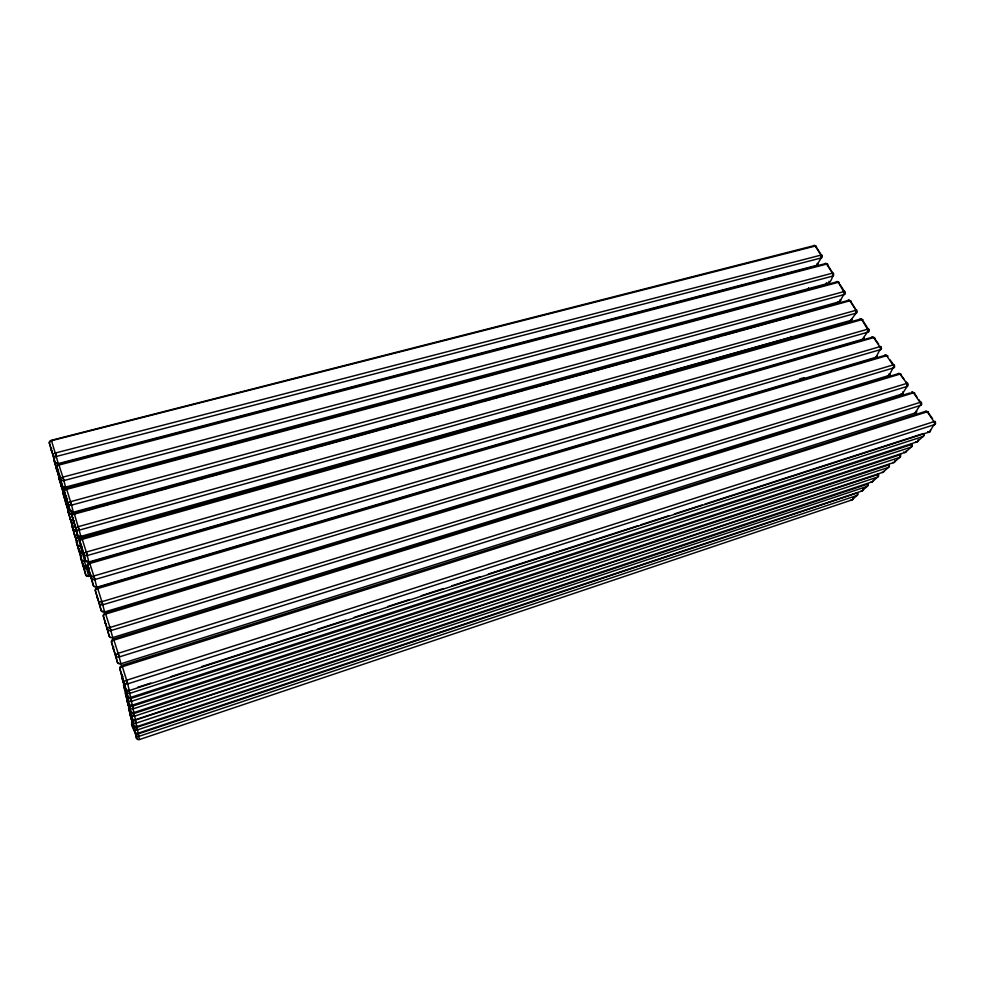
<?xml version="1.0" encoding="UTF-8"?>
<svg xmlns="http://www.w3.org/2000/svg" width="985" height="985" viewBox="0 0 985 985"><rect width="100%" height="100%" fill="white"/><g stroke="black" fill="none" stroke-linecap="round" stroke-linejoin="round"><path stroke-width="1.48" d="M821.872 255.915L816.196 246.964A2.179 0.899 -32.9 0 0 815.248 246.065L820.985 255.115L55.222 453.051L51.54 440.812M88.712 564.824L85.757 565.772L84.193 560.699M82.05 551.772L80.117 545.641M77.593 535.434L80.561 546.146A2.487 1.884 -13.4 0 1 77.606 545.025L72.299 527.16A2.499 1.871 -12.9 0 1 72.397 526.064M73.272 519.44L71.573 514.072M133.874 713.571L889.406 464.723M135.647 721.599L135.216 720.183L878.608 474.314M130.599 713.349A2.623 2.426 -24.5 0 0 130.279 715.381L134.994 731.683A2.61 2.413 -26.4 0 0 138.183 733.172L862.047 490.961L867.157 486.405A2.081 1.675 42.1 0 0 867.883 484.054L136.78 727.41M138.159 733.936L857.824 492.734M130.709 698.574L912.147 444.37M900.622 454.602L132.322 706.233M127.102 681.805L122.263 666.377M923.992 433.449L923.819 433.991A2.265 1.761 41.2 0 1 923.093 436.478L129.823 693.354L130.463 696.924M86.384 552.425L82.186 538.992M110 627.47L906.828 383.399L899.995 374.091A2.302 0.862 -33.9 0 1 900.93 374.916L904.292 379.57M862.38 319.953A2.179 1.601 29.5 0 1 862.761 320.421A2.241 0.8 -31.7 0 0 861.875 319.645L868.401 330.714L862.281 339.456A2.142 1.293 74.9 0 0 863.205 339.086A2.167 1.601 30 0 0 864.091 337.326M74.281 513.653L74.097 513.087A2.783 2.327 -10.8 0 0 72.053 516.066L77.667 535.261A2.77 2.327 -11.5 0 0 81.016 536.751L74.331 513.801M101.886 601.687L893.407 364.832M850.498 301.213A2.155 1.576 28.7 0 1 850.868 301.656A2.229 0.825 -32 0 0 849.969 300.856L855.953 310.3L78.209 526.692L79.342 530.102L856.113 313.168L855.903 310.213A2.142 1.293 76 0 1 856.113 313.168L850.449 320.654M57.721 464.637A2.733 2.241 -9.2 0 0 56.785 466.988L60.553 479.104A2.746 2.265 -9.5 0 0 63.89 480.569L832.645 276.108A2.13 1.551 27.6 0 0 833.347 274.027L827.597 264.94A2.192 0.874 -32.6 0 0 826.661 264.078L832.423 273.165C834.123 276.108 829.062 286.044 826.317 283.052M135.019 727.681C138.516 725.957 134.182 728.223 134.896 727.755M137.974 733.628L136.041 734.453L138.023 733.505L138.417 734.785M900.413 454.935L900.339 455.008A2.179 1.724 41.6 0 1 899.613 457.434L893.986 462.458L133.862 712.574A2.77 2.549 -24 0 1 130.476 710.998L129.675 707.304A2.795 0.677 -18.5 0 1 132.187 705.765L132.606 707.156M889.172 465.006L889.172 465.006A2.155 1.711 41.7 0 1 888.445 467.395L882.991 472.258L135.351 719.715A2.709 2.499 -24.8 0 1 132.039 718.163L131.264 714.617A2.733 0.653 -18.6 0 1 133.738 713.115L134.145 714.47M878.386 474.647L878.361 474.684A2.118 1.699 41.9 0 1 877.635 477.048L872.353 481.763L136.792 726.622L135.216 720.183A2.684 0.628 -18.7 0 0 132.803 721.648C130.426 723.716 135.561 725.945 133.665 725.182M132.359 721.476C128.9 725.292 137.605 733.603 136.386 738.061L137.432 738.184M82.605 553.668L84.673 561.351A2.45 1.871 -13.9 0 1 81.755 560.231L79.699 552.696A2.462 1.404 -16.3 0 1 81.706 550.652L81.792 550.935M77.519 535.249L75.919 530.102M135.696 734.896L136.386 738.061A2.561 2.376 -27.2 0 0 139.513 739.526L852.05 499.887L857.012 495.455A2.044 1.662 42.3 0 0 857.726 493.153L856.975 492.894A2.019 1.145 69.6 0 1 857.012 495.455L138.86 736.374A2.586 2.389 -26.8 0 1 135.696 734.896L131.768 722.103A2.573 2.376 -25.3 0 1 132.556 719.567M133.849 712.635L133.086 708.868L899.613 457.434A2.155 1.293 70 0 0 899.625 454.664L900.512 454.516M127.36 682.691L126.634 680.253L934.383 421.518A2.352 0.788 -33.2 0 1 935.258 422.146M86.717 553.545L86.274 552.08L867.896 329.138A2.155 1.317 75.2 0 1 868.093 332.105L87.283 555.54A2.82 2.389 -12.3 0 1 83.86 554.026L79.896 541.258A2.807 2.376 -11.8 0 1 81.878 538.229L82.149 538.844M109.84 636.679A2.881 1.28 -17.8 0 1 109.2 636.138L103.339 616.154A2.881 2.413 -15.3 0 1 105.37 613.027L110.603 629.489M97.367 587.602L97.749 588.538L886.697 355.683A2.179 1.354 73.9 0 0 884.702 355.437L97.429 587.565L102.194 602.697M135.351 719.715L134.613 716.157L888.445 467.395A2.118 1.256 69.9 0 0 888.445 464.686L889.221 464.526M130.993 699.522L130.574 698.106A2.844 0.702 -18.4 0 0 128.013 699.695L128.85 703.536A2.82 2.598 -23.1 0 0 132.298 705.149L905.338 452.324L911.162 447.128A2.216 1.748 41.4 0 0 911.888 444.678L911.962 444.604M86.101 566.781L85.855 565.944M821.97 256.1A2.118 1.527 26.9 0 1 821.158 257.971L816.774 265.334L58.201 463.615A2.696 2.216 -9 0 1 54.938 462.174L49.348 443.09A2.721 2.204 -8.5 0 1 51.319 440.307L813.45 245.807A2.105 1.231 78.5 0 1 815.248 246.065L51.503 440.677M73.432 519.957L73.062 519.193M79.28 535.914A2.758 1.219 -16 0 1 77.667 535.261L75.956 528.6A2.795 1.244 -15.9 0 1 78.344 526.655L78.221 526.716M101.664 601.318L101.738 601.219A2.869 1.342 -17.3 0 0 99.313 603.337L101.184 610.54A2.844 2.364 -15.1 0 0 104.619 611.981L889.036 375.47L893.912 366.42L886.697 355.683A2.278 0.886 -34.2 0 1 887.645 356.545A2.229 1.564 25.7 0 0 884.702 355.437M136.656 726.979L137.05 728.284M861.961 319.62L82.161 539.337L81.94 538.216L859.942 319.226A2.179 1.601 29.5 0 1 861.949 319.608L861.875 319.645A2.155 1.305 75.6 0 0 859.942 319.226M138.171 733.209L137.321 729.257M849.969 300.77L74.294 514.133L74.023 512.877L848.073 300.474A2.142 1.293 76.4 0 1 849.969 300.856L849.944 300.77M58.029 464.44A2.733 2.241 -9.2 0 1 58.755 464.157L824.839 263.771A2.118 1.244 77.8 0 1 826.661 264.078L58.965 465.043L62.991 477.466M790.241 337.56L78.468 538.364A2.512 1.896 -13.2 0 1 75.476 537.231L72.299 527.16A2.487 1.465 -15.7 0 1 73.087 525.67M139.476 739.476L138.466 734.958M88.736 576.385L86.138 566.88M126.659 689.574A2.943 1.207 -18.7 0 1 125.784 689.02L124.098 682.371A2.967 1.231 -18.6 0 1 126.634 680.253L126.499 680.327M134.28 728.334L135.043 731.757M58.201 463.615L55.357 453.014L55.776 454.417M876.933 356.077A2.204 1.551 25.4 0 1 875.997 357.284L875.603 357.69A2.155 1.317 74.1 0 0 875.997 357.284L880.713 348.148L873.621 337.596A2.253 0.899 -34.5 0 1 874.582 338.483L878.645 344.097M821.158 257.971L820.936 255.041A2.118 1.244 78.1 0 1 821.158 257.971L56.354 456.449A2.721 2.229 -8.8 0 1 53.055 454.996L49.348 443.09A2.709 1.354 -14.3 0 1 51.639 441.108L51.639 441.108M105.777 614.037L105.358 612.781L897.963 373.808A2.204 1.379 73 0 1 899.995 374.091L105.777 614.037A2.893 1.317 -17.5 0 0 103.339 616.154L107.402 629.107A2.906 2.438 -15.9 0 0 110.911 630.585L907.087 386.44L906.742 383.411A2.216 1.391 72.6 0 1 907.087 386.44L902.309 393.975L900.783 394.185A2.192 1.367 72.3 0 0 902.309 393.975A2.253 1.601 27 0 0 902.876 391.771M914.831 413.232L921 403.899L913.489 392.732A2.278 1.613 27.3 0 1 914.449 393.618L917.01 397.177M838.26 301.841L839.663 301.693L844.576 293.111L838.235 282.252A2.13 1.268 77.1 0 0 836.376 281.993L66.327 488.412A2.758 2.29 -9.9 0 0 64.357 491.318L69.96 510.476A2.733 1.244 -15.6 0 0 71.437 511.166M927.956 432.095L929.544 431.959L934.913 423.156L927.316 411.792A2.241 1.428 71.1 0 0 925.174 411.496L121.918 665.367L122.239 666.303M73.185 519.157L73.185 519.157A2.549 1.502 -15.6 0 0 71.117 521.274L73.321 529.327A2.524 1.477 -15.8 0 0 74.454 530.164M109.778 627.1L109.852 626.989A2.906 1.305 -17.7 0 0 107.402 629.107L109.2 636.138A2.869 2.413 -16.2 0 0 112.684 637.603L902.309 393.975M85.707 565.759L85.769 565.673A2.426 1.367 -16.6 0 0 83.787 567.668L85.781 574.981A2.413 1.859 -14.3 0 0 88.662 576.077L91.605 575.215M77.507 535.15L77.507 535.15A2.512 1.453 -16 0 0 75.476 537.231L77.606 545.025A2.487 1.428 -16.1 0 0 79.342 545.887M55.295 453.112L55.357 453.014A2.721 1.342 -14.5 0 0 53.055 454.996L54.938 462.174A2.696 1.317 -14.7 0 0 56.761 462.938M798.835 314.855L799.118 314.4A2.007 1.133 76.1 0 1 798.958 314.707M131.805 721.931L132.421 721.439M867.132 332.24L868.77 329.901L863.513 321.602M927.833 412.235A2.315 1.638 28.1 0 0 927.254 411.816L122.362 666.722L122.029 665.7M817.587 263.463A2.093 1.527 27 0 1 816.774 265.334L815.925 265.79M889.886 373.795A2.229 1.576 26.2 0 1 889.036 375.47L887.559 375.716M927.39 411.841L927.316 411.878A2.339 0.8 -33.3 0 1 928.35 412.37M118.619 654.853L118.151 653.326L920.396 402.311A2.229 1.416 71.6 0 1 920.741 405.352L119.21 656.946A2.93 2.487 -17.2 0 1 115.651 655.444L111.502 642.208A2.918 2.462 -16.5 0 1 113.558 638.994L118.298 653.818M118.028 653.4L118.151 653.326A2.93 1.268 -18.2 0 0 115.651 655.444L117.4 662.289A2.906 1.244 -18.3 0 0 118.729 662.905M63.557 479.387L62.88 477.134L832.51 273.153A2.204 0.862 -32.4 0 1 833.347 274.027M128.875 706.651A2.672 2.462 -23.7 0 0 128.727 708.4L132.803 721.648A2.684 2.475 -25.2 0 0 136.09 723.175L877.635 477.048A2.081 1.219 69.8 0 0 877.623 474.388L878.497 474.228M123.753 684.082A2.844 2.598 -21.2 0 0 123.691 685.695L128.013 699.695A2.844 2.623 -22.7 0 0 131.498 701.32L911.162 447.128A2.179 1.342 70.2 0 0 911.187 444.309L912.073 444.161M122.263 675.217A2.893 2.659 -20.4 0 0 121.869 677.483L127.151 695.755A2.881 2.647 -22.3 0 0 130.673 697.405L917.084 441.846L923.093 436.478A2.216 1.391 70.3 0 0 923.13 433.597M62.757 477.171L62.88 477.134A2.746 1.305 -15 0 0 60.553 479.104L62.387 486.122A2.721 1.28 -15.1 0 0 63.532 486.812M137.629 687.308L150.828 683.036M171.144 676.486L187.396 671.228M201.74 666.599L312.368 630.868M317.576 629.181L345.76 620.082M354.144 617.373L376.233 610.232M387.782 606.501L409.723 599.422M421.235 595.703L443.373 588.55M451.819 585.829L479.941 576.742M488.314 574.033L638.182 525.633M640.829 524.771L668.618 515.795M674.405 513.924L702.268 504.936M704.841 504.098L921.677 434.065M121.611 665.651A2.955 2.512 -17.9 0 0 119.85 668.827L125.784 689.02A2.943 2.524 -19 0 0 129.343 690.534L929.544 431.959A2.302 1.638 28.7 0 0 930.345 430.113M122.3 666.611L122.362 666.722A2.955 1.256 -18.4 0 0 119.85 668.827L124.098 682.371A2.967 2.549 -18.6 0 0 127.693 683.886L934.63 424.597A2.327 1.65 28.5 0 0 935.258 422.417M914.511 393.52A2.315 0.825 -33.6 0 0 913.538 392.818L113.977 640.09A2.918 1.293 -17.9 0 0 111.502 642.208L117.4 662.289A2.906 2.475 -17.5 0 0 120.921 663.779L915.804 412.801A2.278 1.613 27.8 0 0 916.518 410.794M909.98 392.941L113.558 638.994L113.903 639.991M96.986 587.75A2.856 2.352 -14.3 0 0 95.336 590.668L99.313 603.337A2.869 2.389 -14.8 0 0 102.785 604.79L893.666 367.861A2.241 1.576 26.1 0 0 894.257 365.694A2.29 0.874 -34 0 0 893.321 364.844L893.321 364.844A2.192 1.367 73.5 0 1 893.666 367.861M799.635 378.954L804.019 377.661M94.56 578.552L96.801 587.232L875.997 357.284M93.895 576.336L89.573 562.632A2.832 2.302 -13.4 0 0 87.517 565.71L91.408 578.121A2.844 2.327 -13.8 0 0 94.831 579.549L880.491 349.601A2.216 1.551 25.3 0 0 881.082 347.471A2.265 0.899 -34.3 0 0 880.134 346.597L93.797 575.991A2.844 1.367 -16.8 0 0 91.408 578.121L93.329 585.484A2.82 1.342 -17 0 0 94.104 586.112M81.263 555.959A2.413 1.847 -13.8 0 0 80.671 557.744L83.787 567.668A2.426 1.859 -14.1 0 0 86.68 568.776L89.635 567.914M863.205 339.086L88.896 561.992A2.783 2.376 -12.6 0 1 85.51 560.49L79.896 541.258A2.807 1.219 -16.1 0 1 82.284 539.312L82.284 539.312M872.808 337.375A2.204 1.539 24.9 0 0 871.799 337.363L89.463 562.386L89.881 563.592A2.832 1.391 -16.6 0 0 87.517 565.71L93.329 585.484A2.82 2.315 -14.1 0 0 96.727 586.912L96.555 586.58M89.832 563.482L873.621 337.596A2.167 1.33 74.8 0 0 871.676 337.387M80.844 536.382L851.348 320.248A2.155 1.588 29.2 0 0 852.259 318.586M71.511 504.985L73.346 512.249L839.663 301.693A2.13 1.564 28.4 0 0 840.537 299.933M63.52 493.399A2.573 1.896 -12.1 0 0 63.385 494.581L68.888 513.111A2.573 1.908 -12.5 0 0 71.942 514.256L74.909 513.444M88.268 509.762L92.725 508.543M102.822 505.773L107.562 504.468M113.497 502.83L117.954 501.611M131.3 497.942L135.758 496.711M142.517 494.864L146.925 493.645M152.81 492.032L157.218 490.813M160.161 490.013L168.41 487.747M181.757 484.078L186.214 482.847M192.506 481.123L196.926 479.904M199.573 479.178L204.018 477.959M210.15 476.272L221.834 473.059M242.605 467.346L247.063 466.127M260.335 462.482L264.866 461.226M278.226 457.557L282.683 456.338M292.816 453.556L297.519 452.263M303.454 450.625L307.911 449.406M310.534 448.68L315.323 447.362M321.258 445.737L325.715 444.506M328.682 443.693L340.059 440.566M343.014 439.753L347.446 438.534M350.401 437.722L358.368 435.53M360.744 434.877L365.176 433.659M368.131 432.846L376.171 430.642M382.906 428.795L397.681 424.732M400.636 423.919L415.411 419.856M418.366 419.044L429.595 415.953M432.563 415.141L447.904 410.93M450.367 410.252L455.292 408.898M461.202 407.273L465.634 406.054M468.183 405.352L472.628 404.133M483.019 401.277L490.665 399.171M493.411 398.42L498.016 397.152M500.836 396.376L505.367 395.133M511.215 393.52L515.672 392.301M518.602 391.501L523.084 390.257M533.316 387.45L540.9 385.369M543.609 384.63L548.325 383.325M550.96 382.599L558.704 380.469M561.672 379.656L566.129 378.437M568.604 377.76L587.725 372.502M590.668 371.69L605.393 367.639M608.336 366.839L619.553 363.748M622.52 362.936L637.788 358.737M640.324 358.035L655.456 353.886M658.14 353.147L670.009 349.884M672.977 349.072L680.5 347.003M683.368 346.215L687.862 344.984M690.78 344.171L695.238 342.952M701.172 341.315L705.629 340.096M708.4 339.333L720.109 336.119M723.027 335.306L738.27 331.12M740.597 330.48L766.933 323.24M769.445 322.551L791.805 316.407M838.715 282.67A2.142 1.564 28 0 1 839.146 283.175A2.216 0.85 -32.3 0 0 838.235 282.338L66.697 489.348A2.758 1.293 -15.2 0 0 64.357 491.318L68.187 503.63A2.77 2.302 -10.4 0 0 71.548 505.12L844.293 294.515A2.155 1.576 28.4 0 0 844.995 292.385A2.216 0.837 -32.1 0 0 844.083 291.56L70.538 501.673A2.77 1.268 -15.5 0 0 68.187 503.63L69.96 510.476A2.746 2.29 -10.6 0 0 73.284 511.954L73.333 512.175M65.478 487.144L828.139 283.385A2.118 1.551 27.7 0 0 828.841 281.304M408.036 396.98L65.096 488.929A2.635 1.933 -11.9 0 1 61.969 487.76L58.706 477.466A2.623 1.908 -11.6 0 1 59.666 475.41M410.819 396.241L422.799 393.027M425.668 392.264L437.549 389.075M440.504 388.275L507.275 370.385M510.033 369.634L522.112 366.395M524.857 365.669L536.948 362.418M539.682 361.692L551.785 358.442M554.518 357.715L593.068 347.373M594.546 346.979L654.175 330.997M656.773 330.295L669.012 327.02M671.585 326.331L808.488 289.627A2.068 1.342 17.1 0 0 809.227 289.159M66.574 488.966L66.327 488.203L66.549 488.905M844.182 291.572L844.083 291.56A2.13 1.28 76.7 0 1 844.293 294.515M934.396 421.555L934.396 421.555A2.253 1.441 70.6 0 1 934.63 424.597M97.675 588.439L97.749 588.538A2.856 1.354 -17.1 0 0 95.336 590.668L101.184 610.54A2.844 1.317 -17.4 0 0 103.068 611.217M74.294 514.121L74.429 514.108A2.783 1.256 -15.7 0 0 72.053 516.066L75.956 528.6A2.795 2.352 -11.3 0 0 79.342 530.102M66.697 489.348L70.649 502.018M58.965 465.031L59.1 465.019A2.733 1.317 -14.8 0 0 56.785 466.988L62.387 486.122A2.721 2.253 -9.8 0 0 65.675 487.575L63.619 479.609M832.522 273.19L832.522 273.19A2.118 1.256 77.5 0 1 832.645 276.108M920.396 402.311L920.396 402.311A2.327 0.813 -33.5 0 1 921.295 403.087A2.302 1.625 27.7 0 1 920.741 405.352M867.994 329.187L867.896 329.138A2.253 0.788 -31.5 0 1 868.77 329.901A2.192 1.613 29.9 0 1 868.093 332.105M821.97 255.731A2.192 0.886 -32.7 0 0 820.936 255.041L820.997 255.115M855.903 310.213L855.903 310.213A2.241 0.813 -31.8 0 1 856.79 311.001A2.167 1.588 29.1 0 1 856.113 313.168M906.84 383.46L906.742 383.411A2.315 0.85 -33.8 0 1 907.653 384.224A2.265 1.601 26.9 0 1 907.087 386.44M868.007 483.623L867.145 483.783A2.056 1.182 69.7 0 1 867.157 486.405L137.494 729.897A2.635 2.438 -26 0 1 134.28 728.395L130.279 715.381A2.623 0.628 -18.6 0 1 130.882 714.728M131.091 718.865L131.03 718.779A2.598 2.401 -24.9 0 1 131.559 716.464M132.569 725.477L133.455 725.526L132.482 725.379A2.549 2.352 -25.7 0 1 132.495 724.024M880.196 346.683L880.233 346.621A2.179 1.342 74.3 0 1 880.491 349.601M58.718 463.873L59.1 465.019L58.706 463.96M890.12 359.981L893.432 364.548M905.966 381.897L907.653 384.224M918.722 399.528L921.295 403.087M928.202 412.653L932.561 418.674M839.873 284.32L844.256 291.228M851.606 302.826L856.051 309.844M112.709 637.714L110.64 629.6M913.501 392.732L913.538 392.818A2.229 1.404 72.1 0 0 911.445 392.486A2.278 1.613 27.3 0 1 912.91 392.535M120.958 664.025L118.914 655.85M129.109 690.042L129.392 690.793L127.434 682.925M70.822 510.107L72.053 514.761M132.261 705.137L131.498 701.32M88.736 576.471L88.502 575.769M88.835 561.992L87.037 554.617M88.675 576.139L88.453 575.597M136.472 725.686L136.669 726.302L136.422 725.551M84.476 560.896L84.772 561.745L84.525 561.068M129.035 690.608L129.331 691.568M77.667 535.631L78.468 538.364M81.817 551.034L82.555 553.508M85.88 566.043L86.68 568.776M118.335 653.942L118.877 655.739M110.037 627.593L110.911 630.585M101.923 601.81L102.477 603.694M93.969 576.582L94.24 577.456M86.421 552.548L87 554.506M63.015 477.577L63.311 478.55M70.686 502.128L71.474 504.837M129.072 690.707L129.823 693.354A2.906 2.672 -21.8 0 1 126.277 691.753L121.869 677.483A2.893 0.763 -18.1 0 1 122.706 676.609M130.771 698.771L131.374 700.84L131.054 699.707M132.384 706.417L133.073 708.843A2.795 2.573 -23.5 0 1 129.675 707.304L125.44 693.563A2.783 2.561 -22.1 0 1 125.587 691.753M133.96 713.842L134.6 716.132A2.733 2.524 -24.4 0 1 131.264 714.617L127.114 701.123A2.733 2.512 -22.9 0 1 127.533 698.907M136.841 727.583L137.284 729.122M138.208 734.108L138.811 736.201M73.604 520.523L73.801 521.2M82.075 551.883L82.642 553.804A2.462 1.884 -13.6 0 1 79.699 552.696L76.547 542.698A2.45 1.859 -13.4 0 1 77.421 540.691M64.554 487.058L64.973 488.498M127.139 681.94L127.693 683.886M118.656 654.988L119.21 656.946M102.231 602.832L104.619 611.981M94.277 577.592L94.523 578.441M129.355 691.655L129.835 693.415M134.169 714.568L134.613 716.181M86.754 553.668L87.283 555.54M63.348 478.673L63.853 480.434M55.813 454.541L56.354 456.449M132.655 707.328L132.889 708.129M135.671 721.685L136.09 723.175M137.1 728.444L137.494 729.873M64.628 487.292L65.01 488.597M73.703 520.868L76.288 530.533A2.524 1.896 -13 0 1 73.321 529.327L67.916 511.141A2.536 1.884 -12.5 0 1 68.568 509.319M73.838 521.311L74.158 522.419A2.549 1.908 -12.8 0 1 71.117 521.274L67.916 511.141A2.536 1.502 -15.4 0 1 68.457 509.799M102.514 603.805L102.785 604.79M132.901 708.19L133.086 708.904M94.831 579.549L93.809 576.114M71.548 505.12L70.575 501.784M86.274 552.203L86.274 552.08A2.82 1.207 -16.4 0 0 83.86 554.026L85.51 560.49A2.783 1.182 -16.5 0 0 87.333 561.081M128.9 690.263L128.887 690.128A2.906 0.739 -18.3 0 0 126.277 691.753L127.151 695.755A2.881 0.726 -18.4 0 0 128.542 695.952M808.562 288.162L808.488 289.627A2.056 1.182 77 0 0 808.55 288.063M66.512 497.314A2.61 1.576 -15.1 0 1 64.308 496.354L58.706 477.466A2.623 1.613 -14.6 0 1 59.568 475.817M66.475 497.634A2.61 1.921 -12.1 0 1 64.308 496.354L61.969 487.76A2.635 1.601 -14.9 0 1 62.831 486.11M61.587 484.398A2.598 1.908 -11.9 0 0 61.07 486.097A2.598 1.588 -14.8 0 0 61.538 486.713M915.804 412.801A2.216 1.391 71.4 0 1 914.536 413.146M113.78 646.96A2.893 2.45 -16.9 0 0 113.287 649.14A2.893 1.268 -18 0 0 113.792 649.632M89.536 571.817A2.795 2.29 -13.6 0 0 89.463 573.159A2.795 1.354 -16.7 0 0 90.103 573.75M874.175 338.04A2.204 1.539 24.9 0 1 874.582 338.483M871.245 481.727A2.068 1.194 69.7 0 0 872.353 481.763A2.093 1.687 42 0 0 873.313 480.151M136.792 726.573A2.659 2.462 -25.6 0 1 133.554 725.058L128.727 708.4A2.672 0.653 -18.5 0 1 129.528 707.599M129.528 710.493A2.647 2.438 -24.1 0 0 129.503 711.921A2.647 0.64 -18.6 0 0 130.512 712.106M903.725 451.98A2.167 1.317 70.1 0 0 905.338 452.324A2.204 1.736 41.5 0 0 906.323 450.662M124.615 684.784A2.844 0.726 -18.2 0 0 123.691 685.695L128.85 703.536A2.82 0.69 -18.5 0 0 129.601 703.77M124.602 688.17A2.807 2.573 -21.7 0 0 124.578 689.672A2.807 0.714 -18.3 0 0 125.612 689.906M828.139 283.385A2.105 1.244 77.2 0 1 826.415 283.2M825.886 263.771A2.118 1.539 27.3 0 1 827.597 264.94M58.608 473.12A2.709 2.229 -9.4 0 0 58.644 474.093A2.709 1.293 -14.9 0 0 59.605 474.77M84.218 560.957A2.45 1.379 -16.4 0 1 81.755 560.231L76.547 542.698A2.45 1.416 -16.1 0 1 77.322 541.233M79.268 548.448A2.438 1.847 -13.6 0 0 78.628 550.283A2.438 1.391 -16.2 0 0 79.28 550.935M892.866 462.47A2.13 1.28 69.9 0 0 893.986 462.458A2.167 1.724 41.6 0 0 894.885 460.463M125.624 693.194A2.783 0.702 -18.3 0 0 125.44 693.563L130.476 710.998A2.758 0.665 -18.6 0 0 131.534 711.195M126.622 695.262A2.758 2.536 -22.5 0 0 126.289 697.38A2.758 0.69 -18.4 0 0 126.585 697.589M881.957 472.295A2.093 1.231 69.8 0 0 882.991 472.258A2.13 1.699 41.8 0 0 883.939 471.212M127.656 700.483A2.721 0.677 -18.4 0 0 127.114 701.123L132.039 718.163A2.709 0.64 -18.7 0 0 132.532 718.373M128.259 702.711A2.696 2.487 -23.3 0 0 127.927 704.792A2.696 0.665 -18.5 0 0 128.653 705.014M929.544 431.959A2.241 1.416 70.4 0 1 927.735 431.923M121.66 674.023A2.918 2.499 -18.3 0 0 121.574 675.587A2.918 1.231 -18.5 0 0 122.756 676.178M839.663 301.693A2.118 1.256 76.5 0 1 838.321 301.89M836.376 281.993A2.142 1.564 28 0 1 838.038 282.215M66.549 496.354A2.733 2.265 -10.2 0 0 66.155 498.25A2.721 1.268 -15.4 0 0 66.524 498.693M67.633 498.952A2.721 1.268 -15.4 0 1 67.115 498.902M840.057 299.945A2.204 0.825 -31.9 0 1 839.639 300.326M861.136 491.022A2.032 1.157 69.6 0 0 862.047 490.961A2.068 1.675 42.2 0 0 862.934 489.04M60.602 479.929A2.659 1.625 -14.7 0 1 59.58 479.03L53.867 459.773A2.672 1.921 -11.2 0 1 54.68 457.828M61.612 480.311A2.659 1.945 -11.7 0 1 59.58 479.03L53.867 459.773A2.659 1.662 -14.2 0 1 54.692 458.111M58.632 471.347A2.684 1.945 -11.5 0 1 57.155 470.14A2.672 1.662 -14.5 0 1 57.721 468.7M56.625 467.235A2.647 1.921 -11.4 0 0 56.317 468.7A2.635 1.638 -14.4 0 0 57.647 469.685M889.036 375.47A2.179 1.342 73.2 0 1 887.694 375.802M97.441 596.282A2.832 2.339 -14.6 0 0 97.232 597.944A2.832 1.33 -17.2 0 0 98.118 598.597M889.32 373.709A2.265 0.862 -33.9 0 1 888.901 374.128M70.415 517.778A2.512 1.884 -12.7 0 0 70.132 519.218A2.512 1.477 -15.6 0 0 71.376 520.08M87.85 575.732A2.413 1.342 -16.7 0 1 85.781 574.981L80.671 557.744A2.413 1.367 -16.4 0 1 81.287 556.439M83.269 563.321A2.401 1.835 -14 0 0 82.678 565.094A2.401 1.354 -16.5 0 0 83.257 565.71M84.353 565.895A2.401 1.354 -16.5 0 1 84.008 565.883M915.73 441.785A2.204 1.367 70.2 0 0 917.084 441.846A2.241 1.761 41.3 0 0 917.983 439.802M122.817 680.106A2.869 2.623 -20.8 0 0 122.793 681.632A2.869 0.751 -18.2 0 0 123.593 681.891M790.721 336.414A1.995 1.33 17.6 0 1 790.13 338.2A1.97 1.083 75.4 0 0 790.253 337.387M74.429 534.19A2.475 1.859 -13.1 0 0 74.441 534.99A2.475 1.441 -15.9 0 0 75.377 535.766M70.415 514.035A2.573 1.527 -15.5 0 1 68.888 513.111L63.385 494.581A2.573 1.551 -15 0 1 64.185 493.005M69.418 506.019A2.586 1.921 -12.3 0 1 66.623 504.8A2.586 1.551 -15.3 0 1 68.445 502.707M65.761 501.845A2.561 1.896 -12.3 0 0 65.675 502.929A2.549 1.527 -15.2 0 0 66.537 503.729M816.774 265.334A2.093 1.219 77.9 0 1 816.048 265.79M51.7 448.507A2.684 2.192 -8.7 0 0 51.257 450.354A2.684 1.33 -14.4 0 0 51.7 450.871M813.708 245.757A2.105 1.527 26.6 0 1 814.139 245.757M815.075 246.004A2.105 1.527 26.6 0 1 816.196 246.964M817.353 263.475A2.167 0.874 -32.5 0 1 817.008 263.869M81.767 546.158A2.77 2.352 -12 0 0 81.57 547.82A2.77 1.194 -16.2 0 0 82.235 548.35M851.348 320.248A2.13 1.28 75.7 0 1 850.314 320.605M848.073 300.474A2.155 1.576 28.7 0 1 850.129 300.905M74.429 520.622A2.758 2.315 -11.1 0 0 73.789 522.813A2.746 1.231 -15.8 0 0 74.38 523.343M897.963 373.808A2.253 1.588 26.5 0 1 899.219 373.795M899.711 373.968A2.253 1.588 26.5 0 1 900.93 374.916M105.223 621.904A2.856 2.389 -15.7 0 0 105.173 623.271A2.856 1.293 -17.6 0 0 105.875 623.85M851.089 499.887A2.007 1.12 69.6 0 0 852.05 499.887A2.032 1.65 42.4 0 0 852.887 497.844"/></g></svg>
